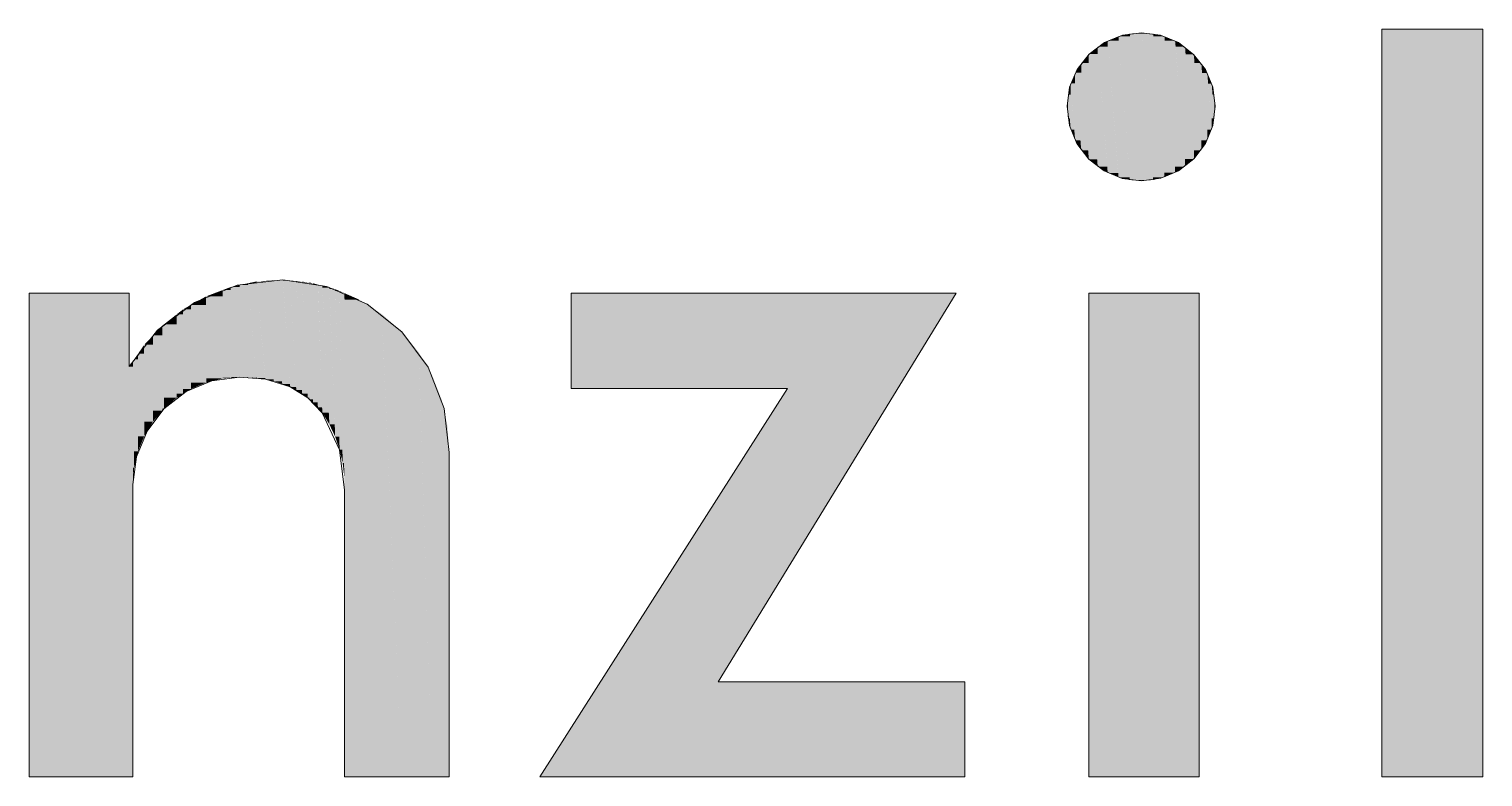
# Model space of a CAD drawing. Extents: x -1 to 1342, y -35 to 723.
# Drawn here: x 1232.802 to 1236.742, y 269.67 to 271.698 of the extents above; entities that cross this region are included whole.
import ezdxf

# ---------------------------------------------------------------- set-up
doc = ezdxf.new("R2010")
doc.units = 0
doc.layers.get('0').update_dxf_attribs({"lineweight": 18})
doc.layers.add('P11_Plankopf_Ausführung_AF_4_800 Plankopf', color=7, linetype='Continuous', lineweight=25)

# ---------------------------------------------------------------- blocks, each defined once
blk = doc.blocks.new('Referenz-A0SKLQSHLL', base_point=(1054.4775, 131.3883))
at = {"layer": 'P11_Plankopf_Ausführung_AF_4_800 Plankopf', "color": 0, "linetype": 'Continuous', "lineweight": 13, "ltscale": 16.9}
for p, q in [((1235.7164, 271.6611), (1235.6747, 271.6295)), ((1235.765, 271.6809), (1235.7164, 271.6611)), ((1235.8169, 271.6873), (1235.765, 271.6809)), ((1235.8686, 271.6806), (1235.8169, 271.6873)), ((1235.9167, 271.6607), (1235.8686, 271.6806)), ((1235.958, 271.629), (1235.9167, 271.6607)), ((1236.4683, 271.6976), (1236.4683, 269.6696)), ((1236.7421, 271.6976), (1236.4683, 271.6976)), ((1236.7421, 269.6696), (1236.7421, 271.6976)), ((1235.6747, 271.6295), (1235.6425, 271.5882)), ((1235.9898, 271.5878), (1235.958, 271.629)), ((1235.6425, 271.5882), (1235.6221, 271.5399)), ((1236.0097, 271.5397), (1235.9898, 271.5878)), ((1235.6221, 271.5399), (1235.6149, 271.4881)), ((1236.0166, 271.4881), (1236.0097, 271.5397)), ((1235.6149, 271.4881), (1235.6218, 271.4357)), ((1236.0101, 271.436), (1236.0166, 271.4881)), ((1235.6218, 271.4357), (1235.6419, 271.3869)), ((1235.9903, 271.3874), (1236.0101, 271.436)), ((1235.6419, 271.3869), (1235.674, 271.345)), ((1235.9587, 271.3455), (1235.9903, 271.3874)), ((1235.674, 271.345), (1235.7159, 271.3129)), ((1235.9172, 271.3133), (1235.9587, 271.3455)), ((1235.7159, 271.3129), (1235.7646, 271.2926)), ((1235.8689, 271.2929), (1235.9172, 271.3133)), ((1235.7646, 271.2926), (1235.8169, 271.2857)), ((1235.8169, 271.2857), (1235.8689, 271.2929)), ((1233.366, 271.0029), (1233.25, 270.9562)), ((1233.4902, 271.0176), (1233.366, 271.0029)), ((1233.6087, 270.9996), (1233.4902, 271.0176)), ((1233.7186, 270.9516), (1233.6087, 270.9996)), ((1233.0733, 270.9815), (1232.8021, 270.9815)), ((1232.8021, 270.9815), (1232.8021, 269.6696)), ((1233.0733, 270.7822), (1233.0733, 270.9815)), ((1233.25, 270.9562), (1233.1501, 270.8809)), ((1233.8122, 270.8768), (1233.7186, 270.9516)), ((1234.271, 270.9815), (1234.271, 270.7233)), ((1235.3145, 270.9815), (1234.271, 270.9815)), ((1234.6699, 269.9278), (1235.3145, 270.9815)), ((1235.973, 270.9815), (1235.6739, 270.9815)), ((1235.6739, 270.9815), (1235.6739, 269.6696)), ((1235.973, 269.6696), (1235.973, 270.9815)), ((1233.1501, 270.8809), (1233.0733, 270.7822)), ((1233.8833, 270.7803), (1233.8122, 270.8768)), ((1233.3724, 270.7539), (1233.2973, 270.7437)), ((1233.4424, 270.748), (1233.3724, 270.7539)), ((1233.9269, 270.6687), (1233.8833, 270.7803)), ((1233.2274, 270.7144), (1233.1675, 270.668)), ((1233.2973, 270.7437), (1233.2274, 270.7144)), ((1233.5095, 270.7272), (1233.4424, 270.748)), ((1233.5575, 270.6976), (1233.5095, 270.7272)), ((1234.857, 270.7233), (1234.1865, 269.6696)), ((1234.271, 270.7233), (1234.857, 270.7233)), ((1233.5968, 270.6571), (1233.5575, 270.6976)), ((1233.1675, 270.668), (1233.1217, 270.6076)), ((1233.6437, 270.5569), (1233.5968, 270.6571)), ((1233.9403, 270.5495), (1233.9269, 270.6687)), ((1233.1217, 270.6076), (1233.093, 270.5375)), ((1233.6565, 270.447), (1233.6437, 270.5569)), ((1233.093, 270.5375), (1233.0835, 270.4623)), ((1233.9403, 269.6696), (1233.9403, 270.5495)), ((1233.0835, 269.6696), (1233.0835, 270.4623)), ((1233.6565, 270.447), (1233.6565, 269.6696)), ((1235.3376, 269.9278), (1234.6699, 269.9278)), ((1235.3376, 269.6696), (1235.3376, 269.9278)), ((1232.8021, 269.6696), (1233.0835, 269.6696)), ((1233.6565, 269.6696), (1233.9403, 269.6696)), ((1234.1865, 269.6696), (1235.3376, 269.6696)), ((1235.6739, 269.6696), (1235.973, 269.6696)), ((1236.4683, 269.6696), (1236.7421, 269.6696))]:
    blk.add_line(p, q, dxfattribs=at)
at = {"layer": 'P11_Plankopf_Ausführung_AF_4_800 Plankopf', "color": 0, "linetype": 'Continuous', "lineweight": 0, "ltscale": 0.0169}
for points in [[(1235.7252, 271.6498), (1235.6987, 271.6498), (1235.7252, 271.6658)], [(1235.7257, 271.6658), (1235.7252, 271.6658), (1235.7257, 271.6661)], [(1235.7257, 271.3078), (1235.7252, 271.3078), (1235.7252, 271.6658)], [(1235.7257, 271.3076), (1235.7257, 271.6658), (1235.7252, 271.6658)], [(1235.7545, 271.6661), (1235.7257, 271.6661), (1235.7545, 271.6778)], [(1235.7535, 271.3076), (1235.7257, 271.3076), (1235.7257, 271.6661)], [(1235.7545, 271.2957), (1235.7545, 271.6661), (1235.7257, 271.6661)], [(1235.7549, 271.6778), (1235.7545, 271.6778), (1235.7549, 271.6779)], [(1235.7549, 271.2957), (1235.7545, 271.2957), (1235.7545, 271.6778)], [(1235.7549, 271.2956), (1235.7549, 271.6778), (1235.7545, 271.6778)], [(1235.7853, 271.6779), (1235.7549, 271.6779), (1235.7853, 271.685)], [(1235.7847, 271.2956), (1235.7549, 271.2956), (1235.7549, 271.6779)], [(1235.7853, 271.2882), (1235.7853, 271.6779), (1235.7549, 271.6779)], [(1235.7855, 271.685), (1235.7853, 271.685), (1235.7855, 271.6851)], [(1235.7855, 271.2882), (1235.7853, 271.2882), (1235.7853, 271.685)], [(1235.7855, 271.2882), (1235.7855, 271.685), (1235.7853, 271.685)], [(1235.8169, 271.6851), (1235.7855, 271.6851), (1235.8169, 271.6873)], [(1235.8167, 271.2882), (1235.7855, 271.2882), (1235.7855, 271.6851)], [(1235.8169, 271.2857), (1235.8169, 271.6851), (1235.7855, 271.6851)], [(1235.8481, 271.2884), (1235.8169, 271.2884), (1235.8169, 271.6873)], [(1235.8481, 271.6849), (1235.8171, 271.6849), (1235.8169, 271.6873)], [(1235.8481, 271.2884), (1235.8481, 271.6849), (1235.8171, 271.6849)], [(1235.8484, 271.2884), (1235.8481, 271.2884), (1235.8481, 271.6849)], [(1235.8484, 271.2884), (1235.8484, 271.6849), (1235.8481, 271.6849)], [(1235.8484, 271.6849), (1235.8481, 271.6849), (1235.8481, 271.6849)], [(1235.8786, 271.2959), (1235.8484, 271.2959), (1235.8484, 271.6849)], [(1235.8786, 271.6776), (1235.8489, 271.6776), (1235.8484, 271.6849)], [(1235.8786, 271.2959), (1235.8786, 271.6776), (1235.8489, 271.6776)], [(1235.879, 271.296), (1235.8786, 271.296), (1235.8786, 271.6776)], [(1235.879, 271.6775), (1235.8786, 271.6775), (1235.8786, 271.6776)], [(1235.879, 271.296), (1235.879, 271.6775), (1235.8786, 271.6775)], [(1235.9075, 271.308), (1235.879, 271.308), (1235.879, 271.6775)], [(1235.9075, 271.6657), (1235.8799, 271.6657), (1235.879, 271.6775)], [(1235.9075, 271.308), (1235.9075, 271.6657), (1235.8799, 271.6657)], [(1235.908, 271.3082), (1235.9075, 271.3082), (1235.9075, 271.6657)], [(1235.908, 271.6654), (1235.9075, 271.6654), (1235.9075, 271.6657)], [(1235.908, 271.3082), (1235.908, 271.6654), (1235.9075, 271.6654)], [(1235.9342, 271.3245), (1235.908, 271.3245), (1235.908, 271.6654)], [(1235.9342, 271.6494), (1235.9093, 271.6494), (1235.908, 271.6654)], [(1236.4683, 269.6696), (1236.7421, 269.6696), (1236.4683, 271.6976)], [(1236.7421, 269.6696), (1236.7421, 271.6976), (1236.4683, 271.6976)], [(1235.674, 271.6057), (1235.654, 271.6057), (1235.674, 271.6288)], [(1235.6747, 271.6288), (1235.674, 271.6288), (1235.6747, 271.6295)], [(1235.6747, 271.345), (1235.674, 271.345), (1235.674, 271.6288)], [(1235.6747, 271.3445), (1235.6747, 271.6288), (1235.674, 271.6288)], [(1235.6981, 271.6295), (1235.6747, 271.6295), (1235.6981, 271.6493)], [(1235.6966, 271.3445), (1235.6747, 271.3445), (1235.6747, 271.6295)], [(1235.6981, 271.3244), (1235.6981, 271.6295), (1235.6747, 271.6295)], [(1235.6987, 271.6493), (1235.6981, 271.6493), (1235.6987, 271.6498)], [(1235.6987, 271.3244), (1235.6981, 271.3244), (1235.6981, 271.6493)], [(1235.6987, 271.324), (1235.6987, 271.6493), (1235.6981, 271.6493)], [(1235.7239, 271.324), (1235.6987, 271.324), (1235.6987, 271.6498)], [(1235.7252, 271.3078), (1235.7252, 271.6498), (1235.6987, 271.6498)], [(1235.9342, 271.3245), (1235.9342, 271.6494), (1235.9093, 271.6494)], [(1235.9348, 271.3249), (1235.9342, 271.3249), (1235.9342, 271.6494)], [(1235.9348, 271.6488), (1235.9342, 271.6488), (1235.9342, 271.6494)], [(1235.9348, 271.3249), (1235.9348, 271.6488), (1235.9342, 271.6488)], [(1235.958, 271.345), (1235.9348, 271.345), (1235.9348, 271.6488)], [(1235.958, 271.629), (1235.9363, 271.629), (1235.9348, 271.6488)], [(1235.958, 271.345), (1235.958, 271.629), (1235.9363, 271.629)], [(1235.9587, 271.3455), (1235.958, 271.3455), (1235.958, 271.629)], [(1235.9587, 271.6283), (1235.958, 271.6283), (1235.958, 271.629)], [(1235.9587, 271.3455), (1235.9587, 271.6283), (1235.958, 271.6283)], [(1235.9784, 271.3689), (1235.9587, 271.3689), (1235.9587, 271.6283)], [(1235.9784, 271.6053), (1235.9604, 271.6053), (1235.9587, 271.6283)], [(1235.6534, 271.579), (1235.6374, 271.579), (1235.6534, 271.6048)], [(1235.654, 271.6048), (1235.6534, 271.6048), (1235.654, 271.6057)], [(1235.654, 271.3692), (1235.6534, 271.3692), (1235.6534, 271.6048)], [(1235.654, 271.3685), (1235.654, 271.6048), (1235.6534, 271.6048)], [(1235.6722, 271.3685), (1235.654, 271.3685), (1235.654, 271.6057)], [(1235.674, 271.345), (1235.674, 271.6057), (1235.654, 271.6057)], [(1235.9784, 271.3689), (1235.9784, 271.6053), (1235.9604, 271.6053)], [(1235.979, 271.3697), (1235.9784, 271.3697), (1235.9784, 271.6053)], [(1235.979, 271.6043), (1235.9784, 271.6043), (1235.9784, 271.6053)], [(1235.979, 271.3697), (1235.979, 271.6043), (1235.9784, 271.6043)], [(1235.9947, 271.3958), (1235.979, 271.3958), (1235.979, 271.6043)], [(1235.9947, 271.5786), (1235.9809, 271.5786), (1235.979, 271.6043)], [(1235.6248, 271.5194), (1235.6176, 271.5194), (1235.6248, 271.5484)], [(1235.6252, 271.5484), (1235.6248, 271.5484), (1235.6252, 271.55)], [(1235.6252, 271.4256), (1235.6248, 271.4256), (1235.6248, 271.5484)], [(1235.6252, 271.4246), (1235.6252, 271.5484), (1235.6248, 271.5484)], [(1235.6369, 271.55), (1235.6252, 271.55), (1235.6369, 271.5778)], [(1235.6347, 271.4246), (1235.6252, 271.4246), (1235.6252, 271.55)], [(1235.6369, 271.3963), (1235.6369, 271.55), (1235.6252, 271.55)], [(1235.6374, 271.5778), (1235.6369, 271.5778), (1235.6374, 271.579)], [(1235.6374, 271.3963), (1235.6369, 271.3963), (1235.6369, 271.5778)], [(1235.6374, 271.3954), (1235.6374, 271.5778), (1235.6369, 271.5778)], [(1235.6514, 271.3954), (1235.6374, 271.3954), (1235.6374, 271.579)], [(1235.6534, 271.3692), (1235.6534, 271.579), (1235.6374, 271.579)], [(1235.9947, 271.3958), (1235.9947, 271.5786), (1235.9809, 271.5786)], [(1235.9953, 271.3967), (1235.9947, 271.3967), (1235.9947, 271.5786)], [(1235.9953, 271.5773), (1235.9947, 271.5773), (1235.9947, 271.5786)], [(1235.9953, 271.3967), (1235.9953, 271.5773), (1235.9947, 271.5773)], [(1236.0067, 271.4249), (1235.9953, 271.4249), (1235.9953, 271.5773)], [(1236.0067, 271.5497), (1235.9974, 271.5497), (1235.9953, 271.5773)], [(1236.0067, 271.4249), (1236.0067, 271.5497), (1235.9974, 271.5497)], [(1236.0071, 271.4259), (1236.0067, 271.4259), (1236.0067, 271.5497)], [(1236.0071, 271.548), (1236.0067, 271.548), (1236.0067, 271.5497)], [(1236.0071, 271.4259), (1236.0071, 271.548), (1236.0067, 271.548)], [(1236.0141, 271.4557), (1236.0071, 271.4557), (1236.0071, 271.548)], [(1236.0141, 271.5193), (1236.0093, 271.5193), (1236.0071, 271.548)], [(1235.6174, 271.4881), (1235.6149, 271.4881), (1235.6174, 271.5168)], [(1235.6176, 271.5168), (1235.6174, 271.5168), (1235.6176, 271.5194)], [(1235.6176, 271.4564), (1235.6174, 271.4564), (1235.6174, 271.5168)], [(1235.6176, 271.4555), (1235.6176, 271.5168), (1235.6174, 271.5168)], [(1235.6225, 271.4555), (1235.6176, 271.4555), (1235.6176, 271.5194)], [(1235.6248, 271.4256), (1235.6248, 271.5194), (1235.6176, 271.5194)], [(1236.0141, 271.4557), (1236.0141, 271.5193), (1236.0093, 271.5193)], [(1236.0143, 271.4566), (1236.0141, 271.4566), (1236.0141, 271.5193)], [(1236.0143, 271.5165), (1236.0141, 271.5165), (1236.0141, 271.5193)], [(1236.0143, 271.4566), (1236.0143, 271.5165), (1236.0141, 271.5165)], [(1236.0166, 271.4881), (1236.0143, 271.4881), (1236.0143, 271.5165)], [(1235.6174, 271.4564), (1235.6174, 271.4881), (1235.6149, 271.4881)], [(1236.0143, 271.4566), (1236.0166, 271.4881), (1236.0143, 271.4881)], [(1235.6176, 271.4555), (1235.6176, 271.4564), (1235.6174, 271.4564)], [(1235.6248, 271.4256), (1235.6225, 271.4555), (1235.6176, 271.4555)], [(1235.6252, 271.4246), (1235.6252, 271.4256), (1235.6248, 271.4256)], [(1235.6369, 271.3963), (1235.6347, 271.4246), (1235.6252, 271.4246)], [(1235.9953, 271.3967), (1236.0067, 271.4249), (1235.9953, 271.4249)], [(1236.0067, 271.4249), (1236.0071, 271.4259), (1236.0067, 271.4259)], [(1236.0071, 271.4259), (1236.0141, 271.4557), (1236.0071, 271.4557)], [(1236.0141, 271.4557), (1236.0143, 271.4566), (1236.0141, 271.4566)], [(1235.6374, 271.3954), (1235.6374, 271.3963), (1235.6369, 271.3963)], [(1235.6534, 271.3692), (1235.6514, 271.3954), (1235.6374, 271.3954)], [(1235.979, 271.3697), (1235.9947, 271.3958), (1235.979, 271.3958)], [(1235.9947, 271.3958), (1235.9953, 271.3967), (1235.9947, 271.3967)], [(1235.654, 271.3685), (1235.654, 271.3692), (1235.6534, 271.3692)], [(1235.674, 271.345), (1235.6722, 271.3685), (1235.654, 271.3685)], [(1235.6747, 271.3445), (1235.6747, 271.345), (1235.674, 271.345)], [(1235.6981, 271.3244), (1235.6966, 271.3445), (1235.6747, 271.3445)], [(1235.9348, 271.3249), (1235.958, 271.345), (1235.9348, 271.345)], [(1235.958, 271.345), (1235.9587, 271.3455), (1235.958, 271.3455)], [(1235.9587, 271.3455), (1235.9784, 271.3689), (1235.9587, 271.3689)], [(1235.9784, 271.3689), (1235.979, 271.3697), (1235.9784, 271.3697)], [(1235.6987, 271.324), (1235.6987, 271.3244), (1235.6981, 271.3244)], [(1235.7252, 271.3078), (1235.7239, 271.324), (1235.6987, 271.324)], [(1235.7257, 271.3076), (1235.7257, 271.3078), (1235.7252, 271.3078)], [(1235.7545, 271.2957), (1235.7535, 271.3076), (1235.7257, 271.3076)], [(1235.879, 271.296), (1235.9075, 271.308), (1235.879, 271.308)], [(1235.9075, 271.308), (1235.908, 271.3082), (1235.9075, 271.3082)], [(1235.908, 271.3082), (1235.9342, 271.3245), (1235.908, 271.3245)], [(1235.9342, 271.3245), (1235.9348, 271.3249), (1235.9342, 271.3249)], [(1235.7549, 271.2956), (1235.7549, 271.2957), (1235.7545, 271.2957)], [(1235.7853, 271.2882), (1235.7847, 271.2956), (1235.7549, 271.2956)], [(1235.7855, 271.2882), (1235.7855, 271.2882), (1235.7853, 271.2882)], [(1235.8169, 271.2857), (1235.8167, 271.2882), (1235.7855, 271.2882)], [(1235.8169, 271.2857), (1235.8481, 271.2884), (1235.8169, 271.2884)], [(1235.8481, 271.2884), (1235.8484, 271.2884), (1235.8481, 271.2884)], [(1235.8484, 271.2884), (1235.8786, 271.2959), (1235.8484, 271.2959)], [(1235.8786, 271.2959), (1235.879, 271.296), (1235.8786, 271.296)], [(1233.327, 270.973), (1233.2828, 270.973), (1233.327, 270.9898)], [(1233.3488, 270.9898), (1233.327, 270.9898), (1233.3488, 270.9981)], [(1233.3488, 270.752), (1233.327, 270.752), (1233.327, 270.9898)], [(1233.3488, 270.752), (1233.3488, 270.9898), (1233.327, 270.9898)], [(1233.3724, 270.9981), (1233.3488, 270.9981), (1233.3724, 271.0032)], [(1233.3724, 270.7539), (1233.3488, 270.7539), (1233.3488, 270.9981)], [(1233.3724, 270.7539), (1233.3724, 270.9981), (1233.3488, 270.9981)], [(1233.3958, 271.0032), (1233.3724, 271.0032), (1233.3958, 271.0083)], [(1233.3958, 270.7539), (1233.3724, 270.7539), (1233.3724, 271.0032)], [(1233.3958, 270.7536), (1233.3958, 271.0032), (1233.3724, 271.0032)], [(1233.4188, 271.0083), (1233.3958, 271.0083), (1233.4188, 271.0132)], [(1233.4186, 270.7536), (1233.3958, 270.7536), (1233.3958, 271.0083)], [(1233.4188, 270.7517), (1233.4188, 271.0083), (1233.3958, 271.0083)], [(1233.4192, 270.7517), (1233.4188, 270.7517), (1233.4188, 271.0132)], [(1233.4192, 270.7516), (1233.4192, 271.0132), (1233.4188, 271.0132)], [(1233.4192, 271.0132), (1233.4188, 271.0132), (1233.4192, 271.0132)], [(1233.4424, 271.0132), (1233.4192, 271.0132), (1233.4424, 271.0147)], [(1233.442, 270.7516), (1233.4192, 270.7516), (1233.4192, 271.0132)], [(1233.4424, 270.748), (1233.4424, 271.0132), (1233.4192, 271.0132)], [(1233.4652, 271.0147), (1233.4424, 271.0147), (1233.4652, 271.0161)], [(1233.4648, 270.748), (1233.4424, 270.748), (1233.4424, 271.0147)], [(1233.4652, 270.7427), (1233.4652, 271.0147), (1233.4424, 271.0147)], [(1233.4876, 271.0161), (1233.4652, 271.0161), (1233.4876, 271.0174)], [(1233.4871, 270.7427), (1233.4652, 270.7427), (1233.4652, 271.0161)], [(1233.4876, 270.7357), (1233.4876, 271.0161), (1233.4652, 271.0161)], [(1233.4902, 271.0174), (1233.4876, 271.0174), (1233.4902, 271.0176)], [(1233.4902, 270.7357), (1233.4876, 270.7357), (1233.4876, 271.0174)], [(1233.4902, 270.7347), (1233.4902, 271.0174), (1233.4876, 271.0174)], [(1233.509, 270.7347), (1233.4902, 270.7347), (1233.4902, 271.0176)], [(1233.5095, 271.0157), (1233.4904, 271.0157), (1233.4902, 271.0176)], [(1233.5095, 270.7272), (1233.5095, 271.0157), (1233.4904, 271.0157)], [(1233.5258, 270.7272), (1233.5095, 270.7272), (1233.5095, 271.0157)], [(1233.5263, 271.0141), (1233.5096, 271.0141), (1233.5095, 271.0157)], [(1233.5263, 270.7187), (1233.5263, 271.0141), (1233.5096, 271.0141)], [(1233.5418, 270.7187), (1233.5263, 270.7187), (1233.5263, 271.0141)], [(1233.5423, 271.0125), (1233.5264, 271.0125), (1233.5263, 271.0141)], [(1233.5423, 270.7088), (1233.5423, 271.0125), (1233.5264, 271.0125)], [(1233.557, 270.7088), (1233.5423, 270.7088), (1233.5423, 271.0125)], [(1233.5575, 271.011), (1233.5424, 271.011), (1233.5423, 271.0125)], [(1233.5575, 270.6976), (1233.5575, 271.011), (1233.5424, 271.011)], [(1233.5619, 270.6976), (1233.5575, 270.6976), (1233.5575, 271.011)], [(1233.5619, 271.0105), (1233.5575, 271.0105), (1233.5575, 271.011)], [(1233.5619, 270.6937), (1233.5619, 271.0105), (1233.5575, 271.0105)], [(1233.5715, 270.6937), (1233.5619, 270.6937), (1233.5619, 271.0105)], [(1233.5717, 271.008), (1233.562, 271.008), (1233.5619, 271.0105)], [(1233.5717, 270.6852), (1233.5717, 271.008), (1233.562, 271.008)], [(1233.5843, 270.6852), (1233.5717, 270.6852), (1233.5717, 271.008)], [(1233.5848, 271.0046), (1233.5718, 271.0046), (1233.5717, 271.008)], [(1233.5848, 270.6716), (1233.5848, 271.0046), (1233.5718, 271.0046)], [(1233.5963, 270.6716), (1233.5848, 270.6716), (1233.5848, 271.0046)], [(1233.5968, 271.0014), (1233.585, 271.0014), (1233.5848, 271.0046)], [(1233.5968, 270.6571), (1233.5968, 271.0014), (1233.585, 271.0014)], [(1233.6144, 270.6571), (1233.5968, 270.6571), (1233.5968, 271.0014)], [(1233.616, 270.9964), (1233.5971, 270.9964), (1233.5968, 271.0014)], [(1233.616, 270.6254), (1233.616, 270.9964), (1233.5971, 270.9964)], [(1233.6304, 270.6254), (1233.616, 270.6254), (1233.616, 270.9964)], [(1233.6317, 270.9924), (1233.6162, 270.9924), (1233.616, 270.9964)], [(1233.6317, 270.5921), (1233.6317, 270.9924), (1233.6162, 270.9924)], [(1233.6317, 270.5921), (1233.6317, 270.5921), (1233.6317, 270.9924)], [(1233.6317, 270.9923), (1233.6317, 270.9923), (1233.6317, 270.9924)], [(1233.6317, 270.5919), (1233.6317, 270.9923), (1233.6317, 270.9923)], [(1233.6428, 270.5919), (1233.6317, 270.5919), (1233.6317, 270.9923)], [(1233.6437, 270.9871), (1233.6319, 270.9871), (1233.6317, 270.9923)], [(1232.8021, 269.6696), (1233.0733, 269.6696), (1232.8021, 270.9815)], [(1233.0733, 270.7822), (1233.0733, 270.9815), (1232.8021, 270.9815)], [(1233.0733, 270.7822), (1232.8433, 270.7822), (1232.8021, 270.9815)], [(1233.2818, 270.9495), (1233.2408, 270.9495), (1233.2818, 270.9727)], [(1233.2828, 270.9727), (1233.2818, 270.9727), (1233.2828, 270.973)], [(1233.2828, 270.7393), (1233.2818, 270.7393), (1233.2818, 270.9727)], [(1233.2828, 270.7393), (1233.2828, 270.9727), (1233.2818, 270.9727)], [(1233.327, 270.7502), (1233.2828, 270.7502), (1233.2828, 270.973)], [(1233.327, 270.7502), (1233.327, 270.973), (1233.2828, 270.973)], [(1233.6437, 270.5569), (1233.6437, 270.9871), (1233.6319, 270.9871)], [(1233.6513, 270.5569), (1233.6437, 270.5569), (1233.6437, 270.9871)], [(1233.6519, 270.9835), (1233.6438, 270.9835), (1233.6437, 270.9871)], [(1233.6519, 270.5208), (1233.6519, 270.9835), (1233.6438, 270.9835)], [(1233.6559, 270.5208), (1233.6519, 270.5208), (1233.6519, 270.9835)], [(1233.6562, 270.9816), (1233.6519, 270.9816), (1233.6519, 270.9835)], [(1233.6562, 270.484), (1233.6562, 270.9816), (1233.6519, 270.9816)], [(1233.6565, 270.484), (1233.6562, 270.484), (1233.6562, 270.9816)], [(1233.6565, 270.9815), (1233.6562, 270.9815), (1233.6562, 270.9816)], [(1233.6565, 270.447), (1233.6565, 270.9815), (1233.6562, 270.9815)], [(1233.6733, 270.447), (1233.6565, 270.447), (1233.6565, 270.9815)], [(1233.6977, 270.9635), (1233.657, 270.9635), (1233.6565, 270.9815)], [(1233.6977, 269.6696), (1233.6977, 270.9635), (1233.657, 270.9635)], [(1233.6977, 269.6696), (1233.7583, 269.6696), (1233.6977, 270.9635)], [(1233.7583, 270.9246), (1233.6995, 270.9246), (1233.6977, 270.9635)], [(1234.271, 270.7233), (1234.857, 270.7233), (1234.271, 270.9815)], [(1234.857, 270.7233), (1234.857, 270.9815), (1234.271, 270.9815)], [(1234.857, 270.2336), (1235.3145, 270.9815), (1234.857, 270.9815)], [(1235.6739, 269.6696), (1235.973, 269.6696), (1235.6739, 270.9815)], [(1235.973, 269.6696), (1235.973, 270.9815), (1235.6739, 270.9815)], [(1233.202, 270.8968), (1233.1675, 270.8968), (1233.202, 270.9238)], [(1233.2194, 270.9238), (1233.202, 270.9238), (1233.2194, 270.9375)], [(1233.2194, 270.7085), (1233.202, 270.7085), (1233.202, 270.9238)], [(1233.2194, 270.7085), (1233.2194, 270.9238), (1233.202, 270.9238)], [(1233.2408, 270.9375), (1233.2194, 270.9375), (1233.2408, 270.9495)], [(1233.2408, 270.7217), (1233.2194, 270.7217), (1233.2194, 270.9375)], [(1233.2408, 270.7217), (1233.2408, 270.9375), (1233.2194, 270.9375)], [(1233.2818, 270.7389), (1233.2408, 270.7389), (1233.2408, 270.9495)], [(1233.2818, 270.7389), (1233.2818, 270.9495), (1233.2408, 270.9495)], [(1233.7583, 269.6696), (1233.7583, 270.9246), (1233.6995, 270.9246)], [(1233.7583, 269.6696), (1233.8122, 269.6696), (1233.7583, 270.9246)], [(1233.8122, 270.8768), (1233.7604, 270.8768), (1233.7583, 270.9246)], [(1233.1631, 270.8668), (1233.1381, 270.8668), (1233.1631, 270.8933)], [(1233.1675, 270.8933), (1233.1631, 270.8933), (1233.1675, 270.8968)], [(1233.1675, 270.668), (1233.1631, 270.668), (1233.1631, 270.8933)], [(1233.1675, 270.668), (1233.1675, 270.8933), (1233.1631, 270.8933)], [(1233.202, 270.6977), (1233.1675, 270.6977), (1233.1675, 270.8968)], [(1233.202, 270.6977), (1233.202, 270.8968), (1233.1675, 270.8968)], [(1233.8122, 269.6696), (1233.8122, 270.8768), (1233.7604, 270.8768)], [(1233.8122, 269.6696), (1233.8579, 269.6696), (1233.8122, 270.8768)], [(1233.8579, 270.8211), (1233.8143, 270.8211), (1233.8122, 270.8768)], [(1233.114, 270.817), (1233.0973, 270.817), (1233.114, 270.8411)], [(1233.1145, 270.8411), (1233.114, 270.8411), (1233.1145, 270.8417)], [(1233.1145, 270.5943), (1233.114, 270.5943), (1233.114, 270.8411)], [(1233.1145, 270.5943), (1233.1145, 270.8411), (1233.114, 270.8411)], [(1233.1381, 270.8417), (1233.1145, 270.8417), (1233.1381, 270.8668)], [(1233.1381, 270.6332), (1233.1145, 270.6332), (1233.1145, 270.8417)], [(1233.1381, 270.6332), (1233.1381, 270.8417), (1233.1145, 270.8417)], [(1233.1631, 270.6627), (1233.1381, 270.6627), (1233.1381, 270.8668)], [(1233.1631, 270.6627), (1233.1631, 270.8668), (1233.1381, 270.8668)], [(1233.0835, 270.7822), (1233.0733, 270.7822), (1233.0835, 270.797)], [(1233.0869, 270.797), (1233.0835, 270.797), (1233.0869, 270.8019)], [(1233.0869, 270.5078), (1233.0835, 270.5078), (1233.0835, 270.797)], [(1233.0869, 270.5078), (1233.0869, 270.797), (1233.0835, 270.797)], [(1233.0973, 270.8019), (1233.0869, 270.8019), (1233.0973, 270.817)], [(1233.0973, 270.5521), (1233.0869, 270.5521), (1233.0869, 270.8019)], [(1233.0973, 270.5521), (1233.0973, 270.8019), (1233.0869, 270.8019)], [(1233.114, 270.593), (1233.0973, 270.593), (1233.0973, 270.817)], [(1233.114, 270.593), (1233.114, 270.817), (1233.0973, 270.817)], [(1233.8579, 269.6696), (1233.8579, 270.8211), (1233.8143, 270.8211)], [(1233.8579, 269.6696), (1233.8943, 269.6696), (1233.8579, 270.8211)], [(1233.8943, 270.7589), (1233.8599, 270.7589), (1233.8579, 270.8211)], [(1233.0733, 269.6696), (1233.0733, 270.7822), (1232.8433, 270.7822)], [(1233.0733, 269.6696), (1233.0835, 269.6696), (1233.0733, 270.7822)], [(1233.0835, 270.4623), (1233.0835, 270.7822), (1233.0733, 270.7822)], [(1233.0835, 270.4623), (1233.0762, 270.4623), (1233.0733, 270.7822)], [(1233.3488, 270.752), (1233.3724, 270.7539), (1233.3488, 270.7539)], [(1233.3958, 270.7536), (1233.3958, 270.7539), (1233.3724, 270.7539)], [(1233.4188, 270.7517), (1233.4186, 270.7536), (1233.3958, 270.7536)], [(1233.8943, 269.6696), (1233.8943, 270.7589), (1233.8599, 270.7589)], [(1233.8943, 269.6696), (1233.9206, 269.6696), (1233.8943, 270.7589)], [(1233.9206, 270.6918), (1233.8959, 270.6918), (1233.8943, 270.7589)], [(1233.2194, 270.7085), (1233.2408, 270.7217), (1233.2194, 270.7217)], [(1233.2408, 270.7217), (1233.2818, 270.7389), (1233.2408, 270.7389)], [(1233.2818, 270.7389), (1233.2828, 270.7393), (1233.2818, 270.7393)], [(1233.2828, 270.7393), (1233.327, 270.7502), (1233.2828, 270.7502)], [(1233.327, 270.7502), (1233.3488, 270.752), (1233.327, 270.752)], [(1233.4192, 270.7516), (1233.4192, 270.7517), (1233.4188, 270.7517)], [(1233.4424, 270.748), (1233.442, 270.7516), (1233.4192, 270.7516)], [(1233.4652, 270.7427), (1233.4648, 270.748), (1233.4424, 270.748)], [(1233.4876, 270.7357), (1233.4871, 270.7427), (1233.4652, 270.7427)], [(1233.4902, 270.7347), (1233.4902, 270.7357), (1233.4876, 270.7357)], [(1233.5095, 270.7272), (1233.509, 270.7347), (1233.4902, 270.7347)], [(1233.5263, 270.7187), (1233.5258, 270.7272), (1233.5095, 270.7272)], [(1233.5423, 270.7088), (1233.5418, 270.7187), (1233.5263, 270.7187)], [(1234.857, 270.4294), (1234.6699, 270.4294), (1234.857, 270.7233)], [(1233.1675, 270.668), (1233.202, 270.6977), (1233.1675, 270.6977)], [(1233.202, 270.6977), (1233.2194, 270.7085), (1233.202, 270.7085)], [(1233.5575, 270.6976), (1233.557, 270.7088), (1233.5423, 270.7088)], [(1233.5619, 270.6937), (1233.5619, 270.6976), (1233.5575, 270.6976)], [(1233.5717, 270.6852), (1233.5715, 270.6937), (1233.5619, 270.6937)], [(1233.5848, 270.6716), (1233.5843, 270.6852), (1233.5717, 270.6852)], [(1233.9206, 269.6696), (1233.9206, 270.6918), (1233.8959, 270.6918)], [(1233.9206, 269.6696), (1233.936, 269.6696), (1233.9206, 270.6918)], [(1233.936, 270.6215), (1233.9216, 270.6215), (1233.9206, 270.6918)], [(1233.1381, 270.6332), (1233.1631, 270.6627), (1233.1381, 270.6627)], [(1233.1631, 270.6627), (1233.1675, 270.668), (1233.1631, 270.668)], [(1233.5968, 270.6571), (1233.5963, 270.6716), (1233.5848, 270.6716)], [(1233.616, 270.6254), (1233.6144, 270.6571), (1233.5968, 270.6571)], [(1233.1145, 270.5943), (1233.1381, 270.6332), (1233.1145, 270.6332)], [(1233.6317, 270.5921), (1233.6304, 270.6254), (1233.616, 270.6254)], [(1233.936, 269.6696), (1233.936, 270.6215), (1233.9216, 270.6215)], [(1233.936, 269.6696), (1233.9403, 269.6696), (1233.936, 270.6215)], [(1233.9403, 270.5495), (1233.9363, 270.5495), (1233.936, 270.6215)], [(1233.0973, 270.5521), (1233.114, 270.593), (1233.0973, 270.593)], [(1233.114, 270.593), (1233.1145, 270.5943), (1233.114, 270.5943)], [(1233.6317, 270.5919), (1233.6317, 270.5921), (1233.6317, 270.5921)], [(1233.6437, 270.5569), (1233.6428, 270.5919), (1233.6317, 270.5919)], [(1233.6519, 270.5208), (1233.6513, 270.5569), (1233.6437, 270.5569)], [(1233.0869, 270.5078), (1233.0973, 270.5521), (1233.0869, 270.5521)], [(1233.6562, 270.484), (1233.6559, 270.5208), (1233.6519, 270.5208)], [(1233.9403, 269.6696), (1233.9403, 270.5495), (1233.9363, 270.5495)], [(1233.0835, 270.4623), (1233.0869, 270.5078), (1233.0835, 270.5078)], [(1233.6565, 270.447), (1233.6565, 270.484), (1233.6562, 270.484)], [(1233.0835, 269.6696), (1233.0835, 270.4623), (1233.0762, 270.4623)], [(1233.6977, 269.6696), (1233.6733, 270.447), (1233.6565, 270.447)], [(1233.6565, 269.6696), (1233.6977, 269.6696), (1233.6565, 270.447)], [(1234.1865, 269.6696), (1234.6699, 269.6696), (1234.6699, 270.4294)], [(1234.857, 270.2336), (1234.6699, 270.2336), (1234.6699, 270.4294)], [(1234.857, 270.2336), (1234.857, 270.4294), (1234.6699, 270.4294)], [(1234.6699, 269.9278), (1234.857, 270.2336), (1234.6699, 270.2336)], [(1234.6699, 269.6696), (1235.3376, 269.6696), (1234.6699, 269.9278)], [(1235.3376, 269.6696), (1235.3376, 269.9278), (1234.6699, 269.9278)]]:
    blk.add_solid(points, dxfattribs=at)

msp = doc.modelspace()

# ---------------------------------------------------------------- block references
at = {"color": 8, "lineweight": 25, "ltscale": 0.25, "true_color": 0x808080}
msp.add_blockref('Referenz-A0SKLQSHLL', (1054.4775, 131.3883), dxfattribs=at)

doc.saveas('drawing.dxf')
